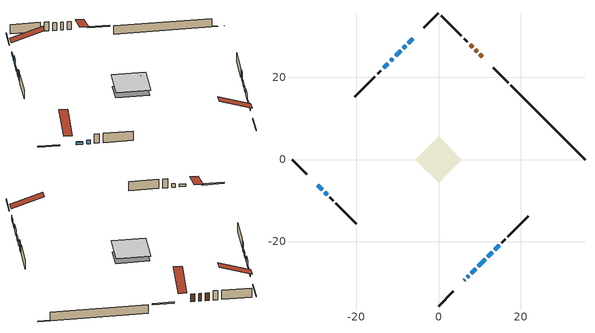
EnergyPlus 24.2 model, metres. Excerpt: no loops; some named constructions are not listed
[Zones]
conditioned space
 floor outside (Floor1 construction): -3.65,0 0,3.65 3.65,0 0,-3.65 z1.22
 floor adiabatic (AdiabaticFloorConstruction): -5.7,0 0,5.7 5.7,0 0,-5.7 z1.22
 floor foundation (Slab1 construction): -4.52,1.03 -1.03,4.52 4.52,-1.03 1.03,-4.52 z-1.01
 wall outside (RimJoist1 construction): 0,-35.71 3.57,-32.14 / -35.71,0 -32.14,-3.57 / 0,35.71 -3.57,32.14 / 16.97,18.74 13.4,22.31 z1.22:1.52
 wall outside (AdiabaticWallConstruction 1): 10.65,25.05 10.06,25.65 / 9.4,26.31 8.98,26.73 / 8.32,27.39 7.69,28.02 z1.22:3.25
 wall outside (AdiabaticWallConstruction): 6.31,-29.39 6.37,-29.34 / 7.02,-28.68 7.37,-28.34 z1.22:2.44; -6.31,29.39 -7.36,28.35 / 8.02,-27.69 9.05,-26.66 / -29.39,-6.31 -28.37,-7.34 z1.22:1.91; -8.01,27.7 -8.55,27.16 z1.22:2.08; -9.21,26.5 -10.45,25.26 z1.22:3.23; -11.1,24.6 -11.7,24.01 / -27.71,-7.99 -27.12,-8.59 z1.22:2.19; -12.35,23.35 -13.4,22.31 / 12.05,-23.66 13.09,-22.62 / 13.75,-21.96 14.79,-20.92 z1.22:2.34; 9.7,-26 11.39,-24.32 z1.22:2.85
 wall outside (Wall1 construction): 15.44,-20.26 16.23,-19.48 / -26.46,-9.24 -25.68,-10.03 / -14.05,21.66 -14.83,20.87 / 7.03,28.67 6.25,29.46 z1.22:3.66
 wall outside (Wall2 construction): 16.88,-18.82 21.82,-13.89 / -25.02,-10.68 -20.09,-15.62 / -15.49,20.22 -20.43,15.28 / 5.6,30.11 0.66,35.05 z1.22:3.66
 wall foundation (FoundationWall1 construction): 17.62,18.08,-1.01 17.62,18.08,1.22 33.71,2,1.22 33.71,2,-0.91 35.71,0,-0.91 35.71,0,-1.01
 window (WindowConstruction 8): 6.31,-29.39 6.37,-29.34 z1.22:2.44
 window (WindowConstruction 12): 7.02,-28.68 7.37,-28.34 z1.22:2.44
 window (WindowConstruction 9): -6.31,29.39 -7.35,28.35 z1.22:1.91
 window (WindowConstruction 10): 8.02,-27.68 9.05,-26.66 z1.22:1.91
 window (WindowConstruction 11): -29.39,-6.31 -28.37,-7.34 z1.22:1.91
 window (WindowConstruction): -8.01,27.7 -8.55,27.16 z1.22:2.08
 window (WindowConstruction 1): -9.21,26.5 -10.45,25.26 z1.22:3.23
 window (WindowConstruction 2): -11.1,24.6 -11.7,24.01 z1.22:2.19
 window (WindowConstruction 3): -12.35,23.35 -13.4,22.31 z1.22:2.34
 window (WindowConstruction 4): 9.7,-26 11.39,-24.32 z1.22:2.84
 window (WindowConstruction 5): 12.05,-23.66 13.09,-22.62 z1.22:2.34
 window (WindowConstruction 6): 13.75,-21.96 14.79,-20.92 z1.22:2.34
 window (WindowConstruction 7): -27.71,-7.99 -27.12,-8.59 z1.22:2.19
 door (Door): 10.65,25.05 10.06,25.65 z1.22:3.25
 door (Door 1): 9.4,26.31 8.98,26.73 z1.22:3.25
 door (Door 2): 8.32,27.39 7.69,28.02 z1.22:3.25
 ceiling adiabatic (AdiabaticFloorConstruction): 0,-5.7 5.7,0 0,5.7 -5.7,0 z1.22
 roof outside (Roof1 construction): 5.66,-30.05,3.66 0.23,-24.63,6.21 -1.2,-26.06,6.21 4.23,-31.48,3.66; -30.05,-5.66,3.66 -24.63,-0.23,6.21 -26.06,1.2,6.21 -31.48,-4.23,3.66; -5.66,30.05,3.66 -0.23,24.63,6.21 1.2,26.06,6.21 -4.23,31.48,3.66; 11.31,24.4,3.66 5.89,18.97,6.21 7.32,17.54,6.21 12.74,22.97,3.66
[Schedule:Day:Interval]
interior lighting schedule day: No, 01:00, 0.108182, 04:00, 0.0901515, 05:00, 0.0991667, 06:00, 0.162273, 07:00, 0.270455, 08:00, 0.342576, 10:00, 0.369621, 11:00, 0.351591, 12:00, 0.333561, 13:00, 0.324545, 14:00, 0.31553, 15:00, 0.333561, 16:00, 0.369621, 17:00, 0.450758, 18:00, 0.585985, 19:00, 0.775303, 20:00, 0.955606, 21:00, 0.991667, 22:00, 0.712197, 23:00, 0.360606, 24:00, 0.162273
interior lighting schedule day 1: No, 01:00, 0.100909, 04:00, 0.0840909, 05:00, 0.0925, 06:00, 0.151364, 07:00, 0.252273, 08:00, 0.319545, 10:00, 0.344773, 11:00, 0.327955, 12:00, 0.311136, 13:00, 0.302727, 14:00, 0.294318, 15:00, 0.311136, 16:00, 0.344773, 17:00, 0.420455, 18:00, 0.546591, 19:00, 0.723182, 20:00, 0.891364, 21:00, 0.925, 22:00, 0.664318, 23:00, 0.336364, 24:00, 0.151364
interior lighting schedule day 2: No, 01:00, 0.0927273, 04:00, 0.0772727, 05:00, 0.085, 06:00, 0.139091, 07:00, 0.231818, 08:00, 0.293636, 10:00, 0.316818, 11:00, 0.301364, 12:00, 0.285909, 13:00, 0.278182, 14:00, 0.270455, 15:00, 0.285909, 16:00, 0.316818, 17:00, 0.386364, 18:00, 0.502273, 19:00, 0.664545, 20:00, 0.819091, 21:00, 0.85, 22:00, 0.610455, 23:00, 0.309091, 24:00, 0.139091
interior lighting schedule day 3: No, 01:00, 0.0845455, 04:00, 0.0704545, 05:00, 0.0775, 06:00, 0.126818, 07:00, 0.211364, 08:00, 0.267727, 10:00, 0.288864, 11:00, 0.274773, 12:00, 0.260682, 13:00, 0.253636, 14:00, 0.246591, 15:00, 0.260682, 16:00, 0.288864, 17:00, 0.352273, 18:00, 0.457955, 19:00, 0.605909, 20:00, 0.746818, 21:00, 0.775, 22:00, 0.556591, 23:00, 0.281818, 24:00, 0.126818
interior lighting schedule day 4: No, 01:00, 0.0763636, 04:00, 0.0636364, 05:00, 0.07, 06:00, 0.114545, 07:00, 0.190909, 08:00, 0.241818, 10:00, 0.260909, 11:00, 0.248182, 12:00, 0.235455, 13:00, 0.229091, 14:00, 0.222727, 15:00, 0.235455, 16:00, 0.260909, 17:00, 0.318182, 18:00, 0.413636, 19:00, 0.547273, 20:00, 0.674545, 21:00, 0.7, 22:00, 0.502727, 23:00, 0.254545, 24:00, 0.114545
interior lighting schedule day 5: No, 01:00, 0.0727273, 04:00, 0.0606061, 05:00, 0.0666667, 06:00, 0.109091, 07:00, 0.181818, 08:00, 0.230303, 10:00, 0.248485, 11:00, 0.236364, 12:00, 0.224242, 13:00, 0.218182, 14:00, 0.212121, 15:00, 0.224242, 16:00, 0.248485, 17:00, 0.30303, 18:00, 0.393939, 19:00, 0.521212, 20:00, 0.642424, 21:00, 0.666667, 22:00, 0.478788, 23:00, 0.242424, 24:00, 0.109091
interior lighting schedule day 6: No, 01:00, 0.0745455, 04:00, 0.0621212, 05:00, 0.0683333, 06:00, 0.111818, 07:00, 0.186364, 08:00, 0.236061, 10:00, 0.254697, 11:00, 0.242273, 12:00, 0.229848, 13:00, 0.223636, 14:00, 0.217424, 15:00, 0.229848, 16:00, 0.254697, 17:00, 0.310606, 18:00, 0.403788, 19:00, 0.534242, 20:00, 0.658485, 21:00, 0.683333, 22:00, 0.490758, 23:00, 0.248485, 24:00, 0.111818
interior lighting schedule day 7: No, 01:00, 0.08, 04:00, 0.0666667, 05:00, 0.0733333, 06:00, 0.12, 07:00, 0.2, 08:00, 0.253333, 10:00, 0.273333, 11:00, 0.26, 12:00, 0.246667, 13:00, 0.24, 14:00, 0.233333, 15:00, 0.246667, 16:00, 0.273333, 17:00, 0.333333, 18:00, 0.433333, 19:00, 0.573333, 20:00, 0.706667, 21:00, 0.733333, 22:00, 0.526667, 23:00, 0.266667, 24:00, 0.12
interior lighting schedule day 8: No, 01:00, 0.0890909, 04:00, 0.0742424, 05:00, 0.0816667, 06:00, 0.133636, 07:00, 0.222727, 08:00, 0.282121, 10:00, 0.304394, 11:00, 0.289545, 12:00, 0.274697, 13:00, 0.267273, 14:00, 0.259848, 15:00, 0.274697, 16:00, 0.304394, 17:00, 0.371212, 18:00, 0.482576, 19:00, 0.638485, 20:00, 0.78697, 21:00, 0.816667, 22:00, 0.586515, 23:00, 0.29697, 24:00, 0.133636
interior lighting schedule day 9: No, 01:00, 0.0972727, 04:00, 0.0810606, 05:00, 0.0891667, 06:00, 0.145909, 07:00, 0.243182, 08:00, 0.30803, 10:00, 0.332348, 11:00, 0.316136, 12:00, 0.299924, 13:00, 0.291818, 14:00, 0.283712, 15:00, 0.299924, 16:00, 0.332348, 17:00, 0.405303, 18:00, 0.526894, 19:00, 0.697121, 20:00, 0.859242, 21:00, 0.891667, 22:00, 0.640379, 23:00, 0.324242, 24:00, 0.145909
interior lighting schedule day 10: No, 01:00, 0.105455, 04:00, 0.0878788, 05:00, 0.0966667, 06:00, 0.158182, 07:00, 0.263636, 08:00, 0.333939, 10:00, 0.360303, 11:00, 0.342727, 12:00, 0.325152, 13:00, 0.316364, 14:00, 0.307576, 15:00, 0.325152, 16:00, 0.360303, 17:00, 0.439394, 18:00, 0.571212, 19:00, 0.755758, 20:00, 0.931515, 21:00, 0.966667, 22:00, 0.694242, 23:00, 0.351515, 24:00, 0.158182
interior lighting schedule day 11: No, 01:00, 0.109091, 04:00, 0.0909091, 05:00, 0.1, 06:00, 0.163636, 07:00, 0.272727, 08:00, 0.345455, 10:00, 0.372727, 11:00, 0.354545, 12:00, 0.336364, 13:00, 0.327273, 14:00, 0.318182, 15:00, 0.336364, 16:00, 0.372727, 17:00, 0.454545, 18:00, 0.590909, 19:00, 0.781818, 20:00, 0.963636, 21:00, 1, 22:00, 0.718182, 23:00, 0.363636, 24:00, 0.163636
interior lighting schedule default day; occupants schedule default day; clothes dryer schedule default day; cooking range schedule default day; mech vent bath fan 0 schedule default day; mech vent bath fan 1 schedule default day; mech vent range fan 0 schedule default day; misc plug loads schedule default day; general water use schedule default day; heating setpoint default day; cooling setpoint default day; clothes dryer exhaust 0 schedule default day; cooling season schedule day; cooling season schedule day 2; cooling season schedule default day; exterior lighting schedule default day; natural vent schedule default day: No, 24:00, 0
occupants schedule day: No, 05:00, 0.426829, 06:00, 0.719512, 07:00, 1, 08:00, 0.670732, 09:00, 0.329268, 14:00, 0.170732, 15:00, 0.231707, 16:00, 0.329268, 17:00, 0.5, 18:00, 0.670732, 19:00, 0.829268, 21:00, 1, 22:00, 0.853659, 23:00, 0.646341, 24:00, 0.426829
clothes dryer schedule day; clothes dryer exhaust 0 schedule day: No, 01:00, 0.123457, 02:00, 0.0740741, 03:00, 0.0493827, 04:00, 0.0246914, 05:00, 0.0493827, 06:00, 0.0740741, 07:00, 0.197531, 08:00, 0.395062, 09:00, 0.592593, 10:00, 0.839506, 11:00, 0.962963, 12:00, 1, 13:00, 0.91358, 14:00, 0.82716, 15:00, 0.716049, 16:00, 0.753086, 17:00, 0.679012, 18:00, 0.666667, 20:00, 0.62963, 21:00, 0.641975, 22:00, 0.666667, 23:00, 0.54321, 24:00, 0.296296
cooking range schedule day: No, 05:00, 0.0597015, 06:00, 0.11194, 07:00, 0.171642, 08:00, 0.291045, 11:00, 0.343284, 12:00, 0.402985, 13:00, 0.462687, 14:00, 0.343284, 15:00, 0.291045, 16:00, 0.402985, 17:00, 0.567164, 18:00, 1, 19:00, 0.850746, 20:00, 0.432836, 21:00, 0.291045, 22:00, 0.231343, 23:00, 0.171642, 24:00, 0.11194
mech vent bath fan 0 schedule day; mech vent bath fan 1 schedule day: No, 07:00, 0, 08:00, 1, 09:00, 0.2, 24:00, 0
mech vent range fan 0 schedule day: No, 18:00, 0, 19:00, 1, 20:00, 0.2, 24:00, 0
misc plug loads schedule day: No, 06:00, 0.705882, 07:00, 0.745098, 08:00, 0.803922, 15:00, 0.823529, 16:00, 0.862745, 17:00, 0.921569, 18:00, 0.980392, 19:00, 1, 20:00, 0.980392, 21:00, 0.941176, 22:00, 0.862745, 23:00, 0.784314, 24:00, 0.72549
general water use schedule day: No, 01:00, 0.315068, 03:00, 0.287671, 04:00, 0.342466, 05:00, 0.369863, 06:00, 0.520548, 07:00, 0.60274, 08:00, 0.534247, 10:00, 0.506849, 11:00, 0.465753, 14:00, 0.479452, 15:00, 0.534247, 16:00, 0.589041, 17:00, 0.69863, 18:00, 0.876712, 19:00, 0.890411, 20:00, 0.986301, 21:00, 1, 22:00, 0.863014, 23:00, 0.616438, 24:00, 0.465753
heating setpoint day: No, 07:00, 18, 23:00, 21, 24:00, 18
cooling setpoint day: No, 24:00, 25
cooling season schedule day 1: No, 24:00, 1
exterior lighting schedule day: No, 01:00, 0.566667, 03:00, 0.524167, 05:00, 0.495833, 06:00, 0.5525, 07:00, 0.623333, 08:00, 0.580833, 09:00, 0.439167, 10:00, 0.354167, 12:00, 0.34, 13:00, 0.354167, 14:00, 0.396667, 15:00, 0.425, 16:00, 0.495833, 17:00, 0.623333, 18:00, 0.793333, 19:00, 0.906667, 20:00, 0.963333, 21:00, 0.991667, 22:00, 0.920833, 23:00, 0.793333, 24:00, 0.665833
exterior lighting schedule day 1: No, 01:00, 0.528571, 03:00, 0.488929, 05:00, 0.4625, 06:00, 0.515357, 07:00, 0.581429, 08:00, 0.541786, 09:00, 0.409643, 10:00, 0.330357, 12:00, 0.317143, 13:00, 0.330357, 14:00, 0.37, 15:00, 0.396429, 16:00, 0.4625, 17:00, 0.581429, 18:00, 0.74, 19:00, 0.845714, 20:00, 0.898571, 21:00, 0.925, 22:00, 0.858929, 23:00, 0.74, 24:00, 0.621071
exterior lighting schedule day 10: No, 01:00, 0.552381, 03:00, 0.510952, 05:00, 0.483333, 06:00, 0.538571, 07:00, 0.607619, 08:00, 0.56619, 09:00, 0.428095, 10:00, 0.345238, 12:00, 0.331429, 13:00, 0.345238, 14:00, 0.386667, 15:00, 0.414286, 16:00, 0.483333, 17:00, 0.607619, 18:00, 0.773333, 19:00, 0.88381, 20:00, 0.939048, 21:00, 0.966667, 22:00, 0.897619, 23:00, 0.773333, 24:00, 0.649048
exterior lighting schedule day 11: No, 01:00, 0.571429, 03:00, 0.528571, 05:00, 0.5, 06:00, 0.557143, 07:00, 0.628571, 08:00, 0.585714, 09:00, 0.442857, 10:00, 0.357143, 12:00, 0.342857, 13:00, 0.357143, 14:00, 0.4, 15:00, 0.428571, 16:00, 0.5, 17:00, 0.628571, 18:00, 0.8, 19:00, 0.914286, 20:00, 0.971429, 21:00, 1, 22:00, 0.928571, 23:00, 0.8, 24:00, 0.671429
exterior lighting schedule day 2: No, 01:00, 0.485714, 03:00, 0.449286, 05:00, 0.425, 06:00, 0.473571, 07:00, 0.534286, 08:00, 0.497857, 09:00, 0.376429, 10:00, 0.303571, 12:00, 0.291429, 13:00, 0.303571, 14:00, 0.34, 15:00, 0.364286, 16:00, 0.425, 17:00, 0.534286, 18:00, 0.68, 19:00, 0.777143, 20:00, 0.825714, 21:00, 0.85, 22:00, 0.789286, 23:00, 0.68, 24:00, 0.570714
exterior lighting schedule day 3: No, 01:00, 0.442857, 03:00, 0.409643, 05:00, 0.3875, 06:00, 0.431786, 07:00, 0.487143, 08:00, 0.453929, 09:00, 0.343214, 10:00, 0.276786, 12:00, 0.265714, 13:00, 0.276786, 14:00, 0.31, 15:00, 0.332143, 16:00, 0.3875, 17:00, 0.487143, 18:00, 0.62, 19:00, 0.708571, 20:00, 0.752857, 21:00, 0.775, 22:00, 0.719643, 23:00, 0.62, 24:00, 0.520357
exterior lighting schedule day 4: No, 01:00, 0.4, 03:00, 0.37, 05:00, 0.35, 06:00, 0.39, 07:00, 0.44, 08:00, 0.41, 09:00, 0.31, 10:00, 0.25, 12:00, 0.24, 13:00, 0.25, 14:00, 0.28, 15:00, 0.3, 16:00, 0.35, 17:00, 0.44, 18:00, 0.56, 19:00, 0.64, 20:00, 0.68, 21:00, 0.7, 22:00, 0.65, 23:00, 0.56, 24:00, 0.47
exterior lighting schedule day 5: No, 01:00, 0.380952, 03:00, 0.352381, 05:00, 0.333333, 06:00, 0.371429, 07:00, 0.419048, 08:00, 0.390476, 09:00, 0.295238, 10:00, 0.238095, 12:00, 0.228571, 13:00, 0.238095, 14:00, 0.266667, 15:00, 0.285714, 16:00, 0.333333, 17:00, 0.419048, 18:00, 0.533333, 19:00, 0.609524, 20:00, 0.647619, 21:00, 0.666667, 22:00, 0.619048, 23:00, 0.533333, 24:00, 0.447619
exterior lighting schedule day 6: No, 01:00, 0.390476, 03:00, 0.36119, 05:00, 0.341667, 06:00, 0.380714, 07:00, 0.429524, 08:00, 0.400238, 09:00, 0.302619, 10:00, 0.244048, 12:00, 0.234286, 13:00, 0.244048, 14:00, 0.273333, 15:00, 0.292857, 16:00, 0.341667, 17:00, 0.429524, 18:00, 0.546667, 19:00, 0.624762, 20:00, 0.66381, 21:00, 0.683333, 22:00, 0.634524, 23:00, 0.546667, 24:00, 0.45881
exterior lighting schedule day 7: No, 01:00, 0.419048, 03:00, 0.387619, 05:00, 0.366667, 06:00, 0.408571, 07:00, 0.460952, 08:00, 0.429524, 09:00, 0.324762, 10:00, 0.261905, 12:00, 0.251429, 13:00, 0.261905, 14:00, 0.293333, 15:00, 0.314286, 16:00, 0.366667, 17:00, 0.460952, 18:00, 0.586667, 19:00, 0.670476, 20:00, 0.712381, 21:00, 0.733333, 22:00, 0.680952, 23:00, 0.586667, 24:00, 0.492381
exterior lighting schedule day 8: No, 01:00, 0.466667, 03:00, 0.431667, 05:00, 0.408333, 06:00, 0.455, 07:00, 0.513333, 08:00, 0.478333, 09:00, 0.361667, 10:00, 0.291667, 12:00, 0.28, 13:00, 0.291667, 14:00, 0.326667, 15:00, 0.35, 16:00, 0.408333, 17:00, 0.513333, 18:00, 0.653333, 19:00, 0.746667, 20:00, 0.793333, 21:00, 0.816667, 22:00, 0.758333, 23:00, 0.653333, 24:00, 0.548333
exterior lighting schedule day 9: No, 01:00, 0.509524, 03:00, 0.47131, 05:00, 0.445833, 06:00, 0.496786, 07:00, 0.560476, 08:00, 0.522262, 09:00, 0.394881, 10:00, 0.318452, 12:00, 0.305714, 13:00, 0.318452, 14:00, 0.356667, 15:00, 0.382143, 16:00, 0.445833, 17:00, 0.560476, 18:00, 0.713333, 19:00, 0.815238, 20:00, 0.86619, 21:00, 0.891667, 22:00, 0.827976, 23:00, 0.713333, 24:00, 0.59869
[Schedule:Week:Daily]
heating setpoint Week Rule - Jan1-Dec31: heating setpoint day, heating setpoint day, heating setpoint day, heating setpoint day, heating setpoint day, heating setpoint day, heating setpoint day, heating setpoint default day, heating setpoint default day, heating setpoint default day, heating setpoint default day, heating setpoint default day
cooling setpoint Week Rule - Jan1-Dec31: cooling setpoint day, cooling setpoint day, cooling setpoint day, cooling setpoint day, cooling setpoint day, cooling setpoint day, cooling setpoint day, cooling setpoint default day, cooling setpoint default day, cooling setpoint default day, cooling setpoint default day, cooling setpoint default day
clothes dryer exhaust 0 schedule Week Rule - Jan1-Dec31: clothes dryer exhaust 0 schedule day, clothes dryer exhaust 0 schedule day, clothes dryer exhaust 0 schedule day, clothes dryer exhaust 0 schedule day, clothes dryer exhaust 0 schedule day, clothes dryer exhaust 0 schedule day, clothes dryer exhaust 0 schedule day, clothes dryer exhaust 0 schedule default day, clothes dryer exhaust 0 schedule default day, clothes dryer exhaust 0 schedule default day, clothes dryer exhaust 0 schedule default day, clothes dryer exhaust 0 schedule default day
cooling season schedule Week Rule - Jan1-May26: cooling season schedule day, cooling season schedule day, cooling season schedule day, cooling season schedule day, cooling season schedule day, cooling season schedule day, cooling season schedule day, cooling season schedule default day, cooling season schedule default day, cooling season schedule default day, cooling season schedule default day, cooling season schedule default day
cooling season schedule Week Rule - May27-Jun2: cooling season schedule day, cooling season schedule day, cooling season schedule day, cooling season schedule day, cooling season schedule day, cooling season schedule day 1, cooling season schedule day 1, cooling season schedule default day, cooling season schedule default day, cooling season schedule default day, cooling season schedule default day, cooling season schedule default day
cooling season schedule Week Rule - Jun3-Sep29: cooling season schedule day 1, cooling season schedule day 1, cooling season schedule day 1, cooling season schedule day 1, cooling season schedule day 1, cooling season schedule day 1, cooling season schedule day 1, cooling season schedule default day, cooling season schedule default day, cooling season schedule default day, cooling season schedule default day, cooling season schedule default day
cooling season schedule Week Rule - Sep30-Oct6: cooling season schedule day 1, cooling season schedule day 2, cooling season schedule day 2, cooling season schedule day 2, cooling season schedule day 2, cooling season schedule day 2, cooling season schedule day 2, cooling season schedule default day, cooling season schedule default day, cooling season schedule default day, cooling season schedule default day, cooling season schedule default day
cooling season schedule Week Rule - Oct7-Dec31: cooling season schedule day 2, cooling season schedule day 2, cooling season schedule day 2, cooling season schedule day 2, cooling season schedule day 2, cooling season schedule day 2, cooling season schedule day 2, cooling season schedule default day, cooling season schedule default day, cooling season schedule default day, cooling season schedule default day, cooling season schedule default day
exterior lighting schedule Week Rule - Oct28-Nov3: exterior lighting schedule day 9, exterior lighting schedule day 9, exterior lighting schedule day 9, exterior lighting schedule day 9, exterior lighting schedule day 10, exterior lighting schedule day 10, exterior lighting schedule day 10, exterior lighting schedule default day, exterior lighting schedule default day, exterior lighting schedule default day, exterior lighting schedule default day, exterior lighting schedule default day
exterior lighting schedule Week Rule - Nov4-Nov24: exterior lighting schedule day 10, exterior lighting schedule day 10, exterior lighting schedule day 10, exterior lighting schedule day 10, exterior lighting schedule day 10, exterior lighting schedule day 10, exterior lighting schedule day 10, exterior lighting schedule default day, exterior lighting schedule default day, exterior lighting schedule default day, exterior lighting schedule default day, exterior lighting schedule default day
exterior lighting schedule Week Rule - Nov25-Dec1: exterior lighting schedule day 10, exterior lighting schedule day 10, exterior lighting schedule day 10, exterior lighting schedule day 10, exterior lighting schedule day 10, exterior lighting schedule day 10, exterior lighting schedule day 11, exterior lighting schedule default day, exterior lighting schedule default day, exterior lighting schedule default day, exterior lighting schedule default day, exterior lighting schedule default day
exterior lighting schedule Week Rule - Dec2-Dec31: exterior lighting schedule day 11, exterior lighting schedule day 11, exterior lighting schedule day 11, exterior lighting schedule day 11, exterior lighting schedule day 11, exterior lighting schedule day 11, exterior lighting schedule day 11, exterior lighting schedule default day, exterior lighting schedule default day, exterior lighting schedule default day, exterior lighting schedule default day, exterior lighting schedule default day
natural vent schedule Week Rule - Jan1-Dec31: natural vent schedule default day, natural vent schedule default day, natural vent schedule default day, natural vent schedule default day, natural vent schedule default day, natural vent schedule default day, natural vent schedule default day, natural vent schedule default day, natural vent schedule default day, natural vent schedule default day, natural vent schedule default day, natural vent schedule default day
[Schedule:Year]
heating setpoint: heating setpoint Week Rule - Jan1-Dec31, 1, 1, 12, 31
cooling season schedule: cooling season schedule Week Rule - Jan1-May26, 1, 1, 5, 26, cooling season schedule Week Rule - May27-Jun2, 5, 27, 6, 2, cooling season schedule Week Rule - Jun3-Sep29, 6, 3, 9, 29, cooling season schedule Week Rule - Sep30-Oct6, 9, 30, 10, 6, cooling season schedule Week Rule - Oct7-Dec31, 10, 7, 12, 31
natural vent schedule: natural vent schedule Week Rule - Jan1-Dec31, 1, 1, 12, 31
